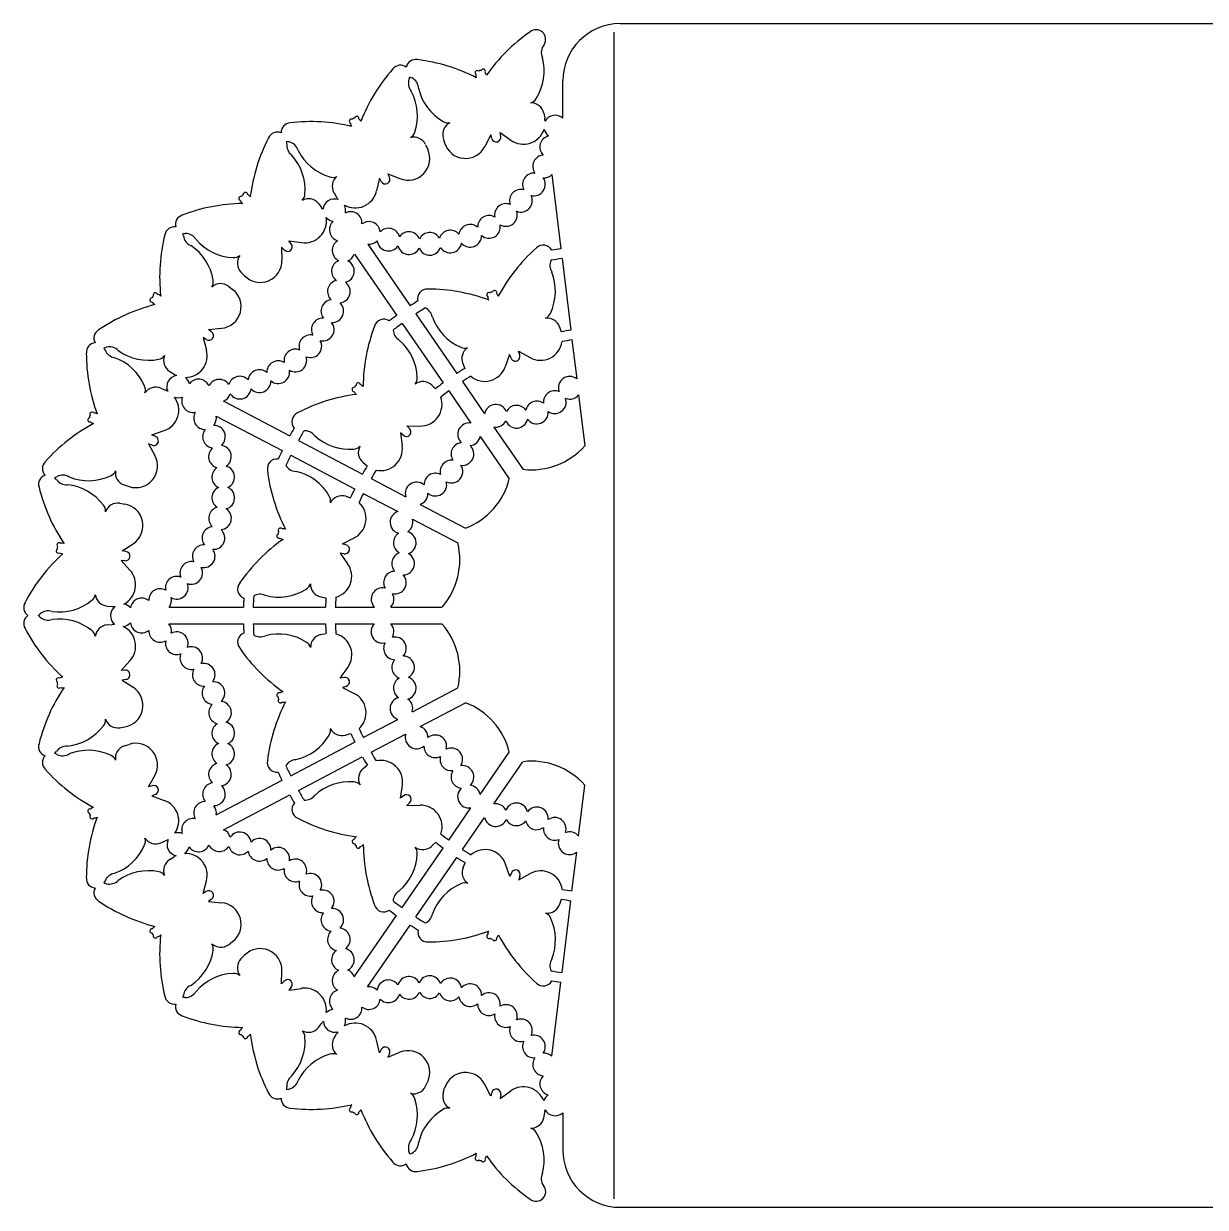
# Model space of a CAD drawing. Extents: x 41 to 330, y 208 to 353.
# Drawn here: x 40.8 to 185.6, y 208.1 to 353.1 of the extents above; entities that cross this region are included whole.
import ezdxf

# ---------------------------------------------------------------- set-up
doc = ezdxf.new("R2010")
doc.units = 0
doc.layers.get('0').update_dxf_attribs({"linetype": 'CONTINUOUS'})

msp = doc.modelspace()

# ---------------------------------------------------------------- linework, layer by layer
for p, q in [((113.86, 353.12), (257.33, 353.12)), ((113.1, 352.08), (113.1, 209.15)), ((106.86, 341.53), (106.86, 346.12)), ((104.51, 342.15), (104.63, 341.54)), ((98.02, 339.51), (97.3, 338.08)), ((98.15, 339.07), (98.02, 339.51)), ((99.16, 339.79), (100.46, 338.86)), ((99.25, 339.34), (99.16, 339.79)), ((90.03, 338.29), (90.3, 337.73)), ((92.2, 339.11), (92.37, 338.52)), ((84.37, 334.18), (84.01, 332.62)), ((84.6, 333.78), (84.37, 334.18)), ((85.41, 334.73), (86.89, 334.13)), ((85.6, 334.31), (85.41, 334.73)), ((105.52, 334.62), (106.62, 325.54)), ((78.81, 332.4), (79.12, 331.86)), ((76.9, 331.08), (77.29, 330.6)), ((73.26, 326.52), (74.85, 326.29)), ((73.55, 326.16), (73.26, 326.52)), ((72.38, 325.74), (72.42, 324.14)), ((72.71, 325.41), (72.38, 325.74)), ((81.31, 324.9), (86.49, 317.38)), ((82.94, 326.1), (88.15, 318.55)), ((106.77, 324.34), (107.83, 315.57)), ((67.41, 322.68), (67.84, 322.23)), ((65.88, 320.95), (66.37, 320.57)), ((88.84, 317.56), (93.87, 310.27)), ((87.17, 316.39), (92.19, 309.12)), ((62.77, 314.67), (63.18, 313.12)), ((63.16, 314.43), (62.77, 314.67)), ((63.44, 315.64), (65.03, 315.8)), ((63.8, 315.36), (63.44, 315.64)), ((106.46, 315.96), (106.65, 315.37)), ((107.97, 314.37), (108.55, 309.62)), ((100.33, 312.57), (99.79, 311.06)), ((100.52, 312.15), (100.33, 312.57)), ((101.43, 312.99), (102.83, 312.21)), ((101.57, 312.55), (101.43, 312.99)), ((58.67, 310.51), (59.2, 310.18)), ((94.6, 311.48), (94.85, 310.89)), ((94.55, 309.28), (97.27, 305.34)), ((57.6, 308.46), (58.17, 308.22)), ((90.79, 308.82), (91.24, 308.39)), ((92.87, 308.13), (95.59, 304.19)), ((108.79, 307.63), (109.54, 301.4)), ((65.29, 306.86), (73.38, 302.61)), ((64.37, 305.05), (72.45, 300.81)), ((56.5, 302.73), (58.01, 303.27)), ((87.72, 303.86), (89.33, 303.82)), ((88.05, 303.53), (87.72, 303.86)), ((98.41, 303.7), (101.98, 298.52)), ((56.08, 301.63), (56.86, 300.22)), ((56.52, 301.49), (56.08, 301.63)), ((56.92, 302.54), (56.5, 302.73)), ((74.45, 302.05), (82.29, 297.94)), ((86.94, 302.98), (87.17, 301.39)), ((87.3, 302.69), (86.94, 302.98)), ((96.73, 302.54), (100.29, 297.37)), ((73.51, 300.25), (81.34, 296.14)), ((82.37, 299.35), (82.87, 298.94)), ((83.35, 297.38), (87.6, 295.15)), ((53.1, 296.61), (53.69, 296.41)), ((52.55, 294.36), (53.16, 294.26)), ((80.24, 295.23), (80.83, 295.05)), ((82.4, 295.58), (86.64, 293.35)), ((89.37, 294.23), (94.93, 291.31)), ((88.41, 292.42), (93.98, 289.5)), ((79.83, 289.4), (81.27, 290.12)), ((52.85, 288.53), (54.19, 289.41)), ((80.27, 289.27), (79.83, 289.4)), ((52.71, 287.36), (53.8, 286.18)), ((53.17, 287.33), (52.71, 287.36)), ((53.31, 288.45), (52.85, 288.53)), ((79.55, 288.26), (80.48, 286.96)), ((80, 288.17), (79.55, 288.26)), ((77.19, 282.92), (77.82, 282.8)), ((51.02, 281.77), (51.64, 281.73)), ((58.59, 281.64), (67.71, 281.64)), ((68.91, 281.64), (77.77, 281.64)), ((78.97, 281.64), (83.76, 281.64)), ((85.76, 281.64), (92.04, 281.64)), ((51.02, 279.46), (51.64, 279.51)), ((58.58, 279.61), (67.72, 279.61)), ((68.92, 279.6), (77.77, 279.6)), ((77.21, 278.29), (77.82, 278.41)), ((78.97, 279.6), (83.75, 279.6)), ((85.76, 279.6), (92.04, 279.6)), ((52.71, 273.87), (53.8, 275.05)), ((79.56, 272.94), (80.5, 274.24)), ((53.17, 273.91), (52.71, 273.87)), ((53.31, 272.78), (52.85, 272.71)), ((52.85, 272.71), (54.19, 271.82)), ((80.01, 273.03), (79.56, 272.94)), ((80.28, 271.93), (79.83, 271.8)), ((79.83, 271.8), (81.27, 271.08)), ((88.41, 268.82), (93.98, 271.74)), ((89.36, 267.01), (94.92, 269.93)), ((52.55, 266.87), (53.16, 266.98)), ((82.4, 265.66), (86.65, 267.89)), ((80.23, 265.97), (80.85, 266.15)), ((83.35, 263.86), (87.59, 266.08)), ((53.1, 264.63), (53.69, 264.82)), ((73.5, 260.99), (81.34, 265.1)), ((74.45, 259.19), (82.28, 263.3)), ((96.72, 258.7), (100.29, 263.88)), ((98.4, 257.54), (101.97, 262.71)), ((56.08, 259.61), (56.86, 261.01)), ((82.4, 261.88), (82.89, 262.27)), ((56.52, 259.75), (56.08, 259.61)), ((64.37, 256.2), (72.44, 260.43)), ((86.97, 258.23), (87.19, 259.82)), ((108.78, 253.6), (109.54, 259.84)), ((56.92, 258.69), (56.5, 258.51)), ((56.5, 258.51), (58.01, 257.97)), ((65.28, 254.38), (73.39, 258.64)), ((87.33, 258.52), (86.97, 258.23)), ((88.07, 257.67), (87.74, 257.35)), ((87.74, 257.35), (89.35, 257.38)), ((92.87, 253.11), (95.59, 257.05)), ((94.54, 251.95), (97.26, 255.89)), ((57.6, 252.77), (58.17, 253.02)), ((90.8, 252.38), (91.26, 252.82)), ((58.67, 250.72), (59.2, 251.05)), ((87.16, 244.83), (92.19, 252.12)), ((88.84, 243.69), (93.86, 250.96)), ((107.97, 246.86), (108.55, 251.62)), ((94.63, 249.76), (94.87, 250.33)), ((100.36, 248.65), (99.82, 250.16)), ((62.77, 246.56), (63.18, 248.11)), ((100.55, 249.08), (100.36, 248.65)), ((101.46, 248.23), (102.87, 249.01)), ((101.6, 248.67), (101.46, 248.23)), ((63.16, 246.81), (62.77, 246.56)), ((63.8, 245.87), (63.44, 245.59)), ((63.44, 245.59), (65.03, 245.43)), ((106.48, 245.25), (106.68, 245.86)), ((106.76, 236.88), (107.82, 245.67)), ((81.3, 236.35), (86.47, 243.85)), ((82.93, 235.14), (88.15, 242.7)), ((65.88, 240.29), (66.37, 240.67)), ((67.41, 238.56), (67.84, 239)), ((72.38, 235.5), (72.42, 237.1)), ((72.71, 235.83), (72.38, 235.5)), ((73.55, 235.08), (73.26, 234.72)), ((73.26, 234.72), (74.85, 234.94)), ((105.51, 226.63), (106.61, 235.69)), ((76.9, 230.15), (77.29, 230.63)), ((78.81, 228.84), (79.12, 229.37)), ((84.37, 227.05), (84.01, 228.62)), ((84.6, 227.45), (84.37, 227.05)), ((85.41, 226.51), (86.89, 227.11)), ((85.6, 226.93), (85.41, 226.51)), ((90.03, 222.94), (90.3, 223.51)), ((92.2, 222.12), (92.37, 222.72)), ((98.02, 221.72), (97.3, 223.16)), ((98.15, 222.17), (98.02, 221.72)), ((99.16, 221.44), (100.46, 222.38)), ((99.25, 221.9), (99.16, 221.44)), ((104.51, 219.09), (104.63, 219.7)), ((106.86, 219.71), (106.86, 215.12)), ((113.86, 208.12), (257.33, 208.12))]:
    msp.add_line(p, q)
for centre, radius, start, end in [((103.58, 351.2), 1.17, 326.4556, 128.8919), ((113.86, 346.12), 7, 90, 180), ((114.99, 334.52), 21.38, 124.6246, 144.9312), ((105.72, 349.59), 1.51, 140.507, 205.1996), ((86.96, 346.86), 1.17, 53.3058, 142.738), ((88.81, 347.56), 1.17, 78.8005, 168.2327), ((86.46, 327.49), 21.38, 62.7612, 83.0677), ((98.26, 347.32), 6.3, 327.5854, 15.0025), ((102.03, 333.4), 21.38, 138.4707, 158.7773), ((86.96, 346.86), 1.17, 333.596, 348.2327), ((88.81, 347.56), 1.17, 233.3058, 247.9424), ((96.38, 347.1), 0.268, 51.8999, 231.8999), ((96.84, 346.74), 0.65, 166.2094, 201.7093), ((96.84, 346.74), 0.65, 90.1019, 117.5904), ((97.09, 347.28), 0.269, 335.6378, 155.6378), ((96.84, 346.74), 0.65, 5.983, 41.1737), ((89.43, 345.81), 1.51, 159.5446, 219.0457), ((87.66, 345.14), 1.51, 2.4927, 61.9939), ((95.32, 346.59), 6.3, 192.6898, 240.1069), ((82.73, 341.82), 6.3, 341.4316, 28.8486), ((102.65, 344.45), 1.06, 284.3791, 331.0709), ((102.95, 341.83), 1.59, 11.318, 91.0432), ((73.5, 339.79), 1.17, 92.6466, 182.3633), ((76.01, 319.74), 21.38, 76.6073, 96.9139), ((80.95, 341.16), 0.268, 65.746, 245.746), ((81.49, 340.92), 0.65, 180.0555, 215.5555), ((81.49, 340.92), 0.65, 103.9481, 131.4365), ((81.6, 341.5), 0.269, 349.4839, 169.4839), ((81.49, 340.92), 0.65, 19.8292, 55.0198), ((93.72, 339.56), 1.59, 116.6491, 196.3743), ((92.76, 342.02), 1.06, 236.6214, 283.3132), ((102.02, 341.01), 2.66, 3.5195, 11.318), ((105.9, 340.51), 1.39, 46.6348, 151.4681), ((71.87, 338.67), 1.17, 67.1519, 156.8686), ((87.68, 340.09), 1.06, 298.2253, 344.9171), ((98.7, 339.2), 0.565, 193.8462, 13.8462), ((102.02, 341.01), 2.66, 234.216, 341.7136), ((105.43, 338.01), 1.39, 103.7781, 225.5726), ((105.9, 340.51), 1.39, 193.765, 235.0463), ((89.77, 329.29), 21.38, 152.6013, 172.9828), ((74.52, 338.24), 1.51, 173.3907, 232.8919), ((71.87, 338.67), 1.17, 347.4422, 2.0789), ((73.5, 339.79), 1.17, 247.1519, 261.7886), ((72.96, 337.17), 1.51, 16.3389, 75.84), ((88.59, 337.62), 1.59, 25.1641, 104.8893), ((94.92, 339.27), 2.66, 196.3743, 333.4764), ((68.97, 332.76), 6.3, 355.2777, 42.6948), ((80.05, 340.41), 6.3, 206.536, 253.953), ((87.89, 336.6), 2.66, 248.0621, 25.1641), ((104.56, 335.63), 1.39, 94.3044, 216.0989), ((78.66, 335.35), 1.06, 250.4676, 297.1594), ((80.18, 333.2), 1.59, 130.4953, 210.2205), ((85.1, 334.05), 0.565, 207.6923, 27.6923), ((103.31, 333.42), 1.39, 84.8308, 206.9062), ((103.31, 333.42), 1.39, 255.638, 36.0989), ((104.56, 335.63), 1.39, 264.8308, 313.6061), ((67.98, 331.59), 0.65, 117.7942, 145.2827), ((67.95, 332.18), 0.269, 3.3301, 183.3301), ((67.98, 331.59), 0.65, 28.5209, 68.866), ((74.19, 332.27), 1.06, 312.0714, 358.7632), ((81.42, 333.2), 2.66, 239.8249, 347.3225), ((101.72, 331.43), 1.39, 75.638, 199.2204), ((101.72, 331.43), 1.39, 247.9522, 26.9062), ((67.87, 309.7), 21.38, 90.7485, 111.0445), ((67.4, 331.7), 0.268, 79.5922, 259.5922), ((67.98, 331.59), 0.65, 193.9017, 233.2324), ((75.67, 330.08), 1.59, 39.0103, 118.7355), ((75.22, 328.93), 2.66, 32.9817, 39.0103), ((78.85, 330.25), 1.39, 70.0704, 174.9036), ((81.42, 333.2), 2.66, 210.2205, 218.0189), ((78.85, 330.25), 1.39, 346.4921, 27.7734), ((99.88, 329.68), 1.39, 67.9522, 190.6138), ((60.54, 328.52), 1.17, 106.7772, 194.7834), ((75.22, 328.93), 2.66, 261.9083, 9.4059), ((78.9, 330.29), 1.39, 221.4573, 262.7386), ((80.85, 328.69), 1.39, 355.9658, 117.7603), ((97.8, 328.22), 1.39, 59.3457, 181.1402), ((99.88, 329.68), 1.39, 239.3457, 19.2204), ((59.24, 327.06), 1.17, 82.1744, 170.1806), ((79.64, 327.86), 1.39, 131.4704, 253.2649), ((83.09, 327.48), 1.39, 5.4395, 127.234), ((85.49, 326.66), 1.39, 14.6323, 136.7077), ((93.06, 326.43), 1.39, 40.3983, 162.1928), ((95.5, 327.13), 1.39, 49.872, 171.6665), ((97.8, 328.22), 1.39, 229.872, 10.6138), ((78.82, 322.06), 21.38, 165.9133, 186.2192), ((59.18, 327.11), 1.17, 1.2883, 15.925), ((60.49, 328.59), 1.17, 260.9981, 275.6347), ((61.85, 327.32), 1.51, 187.2369, 246.738), ((60.59, 325.91), 1.51, 30.185, 89.6862), ((66.7, 330.75), 6.3, 220.3821, 267.7992), ((79.98, 325.34), 1.39, 121.9968, 243.7913), ((83.09, 327.48), 1.39, 264.0975, 316.7077), ((85.49, 326.66), 1.39, 185.4395, 325.9005), ((88, 326.23), 1.39, 22.3181, 145.9005), ((90.54, 326.14), 1.39, 30.9246, 153.5863), ((95.5, 327.13), 1.39, 220.3983, 1.1402), ((57.78, 320.68), 6.3, 9.1239, 56.5409), ((73.13, 325.78), 0.565, 221.5385, 41.5385), ((79.98, 325.34), 1.39, 292.5231, 341.3773), ((88, 326.23), 1.39, 194.6323, 333.5863), ((90.54, 326.14), 1.39, 202.3181, 342.1928), ((93.06, 326.43), 1.39, 210.9246, 351.6665), ((117.78, 309.63), 21.38, 131.5054, 151.8026), ((104.45, 324.82), 1.17, 27.4909, 135.7727), ((113.07, 280.6), 45.4, 98.1677, 99.6097), ((66.56, 325.51), 1.06, 264.3137, 311.0055), ((68.55, 323.78), 1.59, 144.3414, 224.0666), ((69.76, 324.08), 2.66, 224.0666, 1.1687), ((79.9, 322.8), 1.39, 112.5231, 234.5985), ((79.9, 322.8), 1.39, 283.3303, 63.7913), ((106.78, 323.5), 1.51, 155.4673, 212.0457), ((113.07, 280.6), 44.2, 98.202, 99.998), ((99.64, 320.35), 6.3, 334.4316, 21.8486), ((62.96, 321.44), 1.06, 325.9176, 12.6094), ((64.92, 319.68), 1.59, 52.8564, 132.5816), ((64.77, 318.45), 2.66, 275.7544, 52.8564), ((79.41, 320.3), 1.39, 103.3303, 226.9127), ((79.41, 320.3), 1.39, 275.6445, 54.5985), ((90.23, 319.44), 1.17, 85.6813, 194.2572), ((90.3, 299.23), 21.38, 69.6, 89.9486), ((56.51, 319.27), 0.268, 93.4383, 273.4383), ((57.1, 319.3), 0.65, 131.6404, 159.1288), ((56.92, 319.87), 0.269, 17.1763, 197.1763), ((57.1, 319.3), 0.65, 43.0422, 82.7121), ((78.6, 317.9), 1.39, 95.6445, 218.3062), ((113.07, 280.6), 45.4, 121.8834, 123.2908), ((97.8, 319.91), 0.268, 58.746, 238.746), ((98.3, 319.6), 0.65, 173.0555, 211.6794), ((98.3, 319.6), 0.65, 96.9481, 124.4365), ((98.48, 320.17), 0.269, 342.4839, 162.4839), ((98.3, 319.6), 0.65, 10.9034, 48.0198), ((62.03, 297.95), 21.38, 103.9749, 124.3565), ((57.1, 319.3), 0.65, 207.7478, 248.9052), ((78.6, 317.9), 1.39, 267.038, 46.9127), ((113.07, 280.6), 44.2, 121.4621, 123.2548), ((89.37, 316.92), 1.51, 9.3389, 65.3371), ((104.34, 318.03), 1.06, 291.2253, 337.9171), ((77.43, 315.64), 1.39, 87.038, 208.8325), ((77.43, 315.64), 1.39, 257.5643, 38.3062), ((84.9, 315.74), 1.17, 55.1832, 163.465), ((113.08, 280.59), 45.4, 125.86, 127.302), ((113.08, 280.59), 44.2, 125.8943, 127.6903), ((96.81, 319.28), 6.3, 199.536, 246.953), ((104.95, 315.46), 1.59, 18.1641, 97.8893), ((50.55, 314.59), 1.17, 120.0892, 209.8059), ((63.48, 314.9), 0.565, 235.3846, 55.3846), ((75.91, 313.6), 1.39, 77.5643, 199.3588), ((103.76, 308.48), 21.38, 159.1977, 179.4949), ((87.57, 315.65), 1.51, 183.1596, 239.738), ((113.1, 280.62), 35.34, 98.5682, 100.5067), ((49.63, 312.84), 1.17, 94.5945, 184.3112), ((50.54, 314.59), 1.17, 274.8442, 289.4809), ((49.62, 312.84), 1.17, 15.1345, 29.7712), ((51.28, 312.02), 1.51, 44.0312, 103.5323), ((74.07, 311.85), 1.39, 68.0906, 189.8851), ((75.91, 313.6), 1.39, 248.0906, 28.8325), ((82.72, 309.55), 6.3, 2.1239, 49.5409), ((94.81, 314.43), 1.06, 243.4676, 290.1594), ((96.06, 312.1), 1.59, 123.4953, 203.2205), ((104.12, 314.54), 2.66, 241.0621, 351.9734), ((113.1, 280.62), 34.14, 98.6267, 100.6984), ((69.83, 312.76), 21.38, 180.0439, 200.3546), ((52.16, 313.69), 1.51, 201.0831, 260.5842), ((49.8, 306.26), 6.3, 22.97, 70.3871), ((56.05, 318.18), 6.3, 234.2283, 281.6453), ((57.17, 313.06), 1.06, 278.1599, 324.8517), ((59.52, 311.86), 1.59, 158.1876, 237.9128), ((60.61, 312.44), 2.66, 269.7246, 15.0148), ((71.97, 310.42), 1.39, 58.6169, 181.2786), ((74.07, 311.85), 1.39, 238.6169, 19.3588), ((101.04, 312.35), 0.565, 200.6923, 20.6923), ((69.68, 309.32), 1.39, 50.0104, 173.5928), ((71.97, 310.42), 1.39, 230.0104, 9.8851), ((113.1, 280.62), 35.34, 121.0792, 122.96), ((97.29, 311.96), 2.66, 229.9021, 340.3225), ((59.71, 308.63), 1.39, 97.7627, 202.5959), ((60.61, 312.44), 2.66, 237.9128, 245.7112), ((59.74, 308.68), 1.39, 13.7413, 51.6465), ((62.21, 308.18), 1.39, 23.6581, 143.3159), ((64.75, 308.15), 1.39, 33.1318, 154.9263), ((67.26, 308.53), 1.39, 42.3246, 164.4), ((69.68, 309.32), 1.39, 222.3246, 1.2786), ((81.77, 308.85), 0.269, 10.1763, 190.1763), ((81.88, 308.26), 0.65, 38.5957, 75.7121), ((87.96, 309.68), 1.06, 318.9176, 5.6094), ((89.69, 307.68), 1.59, 45.8564, 125.5816), ((113.1, 280.62), 35.34, 126.2605, 128.199), ((113.1, 280.62), 34.14, 120.8773, 122.9018), ((107.71, 308.51), 1.39, 52.7533, 199.4369), ((54.65, 308.25), 1.06, 339.7637, 26.4555), ((56.97, 307), 1.59, 66.7026, 146.4278), ((57.12, 305.77), 2.66, 60.674, 66.7026), ((64.75, 308.15), 1.39, 292.6662, 344.4), ((67.26, 308.53), 1.39, 213.1318, 353.5928), ((84.26, 286.5), 21.38, 97.2924, 117.6409), ((81.29, 308.3), 0.268, 86.4383, 266.4383), ((81.88, 308.26), 0.65, 200.7478, 239.3717), ((81.88, 308.26), 0.65, 124.6404, 152.1288), ((113.1, 280.62), 34.14, 126.319, 128.3907), ((105.87, 306.75), 1.39, 68.1687, 185.6865), ((107.71, 308.51), 1.39, 248.1687, 321.053), ((57.12, 305.77), 2.66, 289.6006, 37.0982), ((59.74, 308.68), 1.39, 249.1496, 290.4309), ((61.53, 306.88), 1.39, 159.1627, 280.9572), ((89.39, 306.48), 2.66, 268.7544, 19.6658), ((98.64, 305.08), 1.39, 22.08, 169.1521), ((101.18, 304.97), 1.39, 35.8305, 153.3482), ((103.67, 305.48), 1.39, 54.4183, 167.0986), ((105.87, 306.75), 1.39, 234.4183, 19.4369), ((48.9, 304.59), 0.268, 107.2845, 287.2845), ((49.47, 304.77), 0.65, 145.4865, 172.975), ((49.16, 305.27), 0.269, 31.0224, 211.0224), ((49.47, 304.77), 0.65, 59.9601, 96.5583), ((63, 304.8), 1.39, 149.6891, 271.4836), ((63, 304.8), 1.39, 320.2154, 10.2109), ((74.81, 304.36), 1.17, 113.3736, 221.9495), ((101.18, 304.97), 1.39, 202.08, 347.0986), ((103.67, 305.48), 1.39, 215.8305, 5.6865), ((59.43, 285.28), 21.38, 118.1657, 138.487), ((49.47, 304.77), 0.65, 221.594, 258.8027), ((64.1, 302.52), 1.39, 140.2154, 262.2908), ((64.1, 302.52), 1.39, 311.0226, 91.4836), ((113.08, 280.59), 45.4, 149.5757, 150.9831), ((113.08, 280.59), 44.2, 149.1544, 150.9471), ((75.22, 301.74), 1.51, 37.0312, 93.0294), ((87.68, 303.11), 0.565, 228.3846, 48.3846), ((95.36, 302.81), 1.39, 80.4456, 227.1292), ((98.64, 305.08), 1.39, 260.464, 333.3482), ((56.72, 302.01), 0.565, 249.2308, 69.2308), ((80.71, 307.28), 6.3, 227.2283, 274.6453), ((94.55, 300.4), 1.39, 95.861, 213.3788), ((95.36, 302.81), 1.39, 275.861, 348.7453), ((54.53, 298.94), 2.66, 251.7589, 28.861), ((64.83, 300.08), 1.39, 131.0226, 254.605), ((64.83, 300.08), 1.39, 303.3368, 82.2908), ((113.1, 280.59), 45.4, 153.5523, 154.9943), ((113.1, 280.59), 44.2, 153.5867, 155.3826), ((81.19, 302.06), 1.06, 271.1599, 317.8517), ((83.38, 300.58), 1.59, 151.1876, 230.9128), ((84.53, 301.02), 2.66, 257.5944, 8.0148), ((94.55, 300.4), 1.39, 262.1106, 47.1292), ((103.02, 307.18), 8.72, 263.0997, 318.4349), ((44.24, 298.61), 1.17, 134.2198, 223.652), ((65.23, 297.57), 1.39, 123.3368, 245.9985), ((65.23, 297.57), 1.39, 294.7303, 74.605), ((71.81, 298.61), 1.17, 82.8755, 191.1573), ((74.22, 299.77), 1.51, 210.852, 267.4303), ((113.1, 280.62), 35.34, 148.7715, 150.6523), ((93.2, 298.25), 1.39, 82.1106, 194.7909), ((93.2, 298.25), 1.39, 243.5228, 33.3788), ((43.77, 296.69), 1.17, 108.7251, 198.1573), ((44.22, 298.62), 1.17, 288.6904, 303.327), ((43.75, 296.7), 1.17, 28.9806, 43.6173), ((46.02, 298.14), 1.51, 214.9292, 274.4303), ((45.56, 296.3), 1.51, 57.8774, 117.3785), ((48.72, 303.43), 6.3, 248.0744, 295.4915), ((51.04, 298.72), 1.06, 292.006, 338.6978), ((53.6, 298.12), 1.59, 172.0338, 251.7589), ((91.88, 300.95), 21.38, 186.8901, 207.1872), ((72.76, 292.12), 6.3, 29.8162, 77.2333), ((113.1, 280.62), 34.14, 148.5696, 150.5941), ((91.23, 296.65), 1.39, 63.5228, 181.0405), ((91.83, 299.46), 8.72, 290.7921, 346.1272), ((63.41, 301.46), 21.38, 193.8901, 214.1872), ((45.5, 290.36), 6.3, 36.8162, 84.2333), ((65.24, 295.03), 1.39, 114.7303, 236.5248), ((65.24, 295.03), 1.39, 285.2566, 65.9985), ((113.1, 280.62), 35.34, 153.9528, 155.8913), ((88.93, 295.56), 1.39, 49.7723, 196.8444), ((91.23, 296.65), 1.39, 229.7723, 14.7909), ((52.29, 292.79), 1.59, 80.5488, 160.2739), ((77.33, 294.67), 1.06, 346.6099, 33.3017), ((79.79, 293.7), 1.59, 73.5488, 153.2739), ((80.08, 292.5), 2.66, 296.4467, 47.3581), ((113.1, 280.62), 34.14, 154.0113, 156.083), ((88.93, 295.56), 1.39, 288.1563, 1.0405), ((49.74, 293.45), 1.06, 353.6099, 40.3017), ((52.73, 291.63), 2.66, 303.4467, 80.5488), ((64.84, 292.52), 1.39, 105.2566, 227.0511), ((64.84, 292.52), 1.39, 275.7829, 56.5248), ((87.08, 292.03), 1.39, 108.1379, 254.8215), ((64.03, 290.11), 1.39, 95.7829, 217.5774), ((87.08, 292.03), 1.39, 303.5533, 16.4376), ((64.03, 290.11), 1.39, 266.3092, 47.0511), ((72.06, 290.35), 0.268, 114.1306, 294.1306), ((72.61, 290.59), 0.65, 152.3327, 179.8211), ((72.24, 291.06), 0.269, 37.8686, 217.8686), ((72.61, 290.59), 0.65, 228.4401, 267.064), ((72.61, 290.59), 0.65, 66.2881, 103.4044), ((87.48, 289.52), 1.39, 123.5533, 241.0711), ((87.48, 289.52), 1.39, 289.8029, 74.8215), ((45.03, 288.52), 0.268, 121.1306, 301.1306), ((45.12, 289.25), 0.269, 44.8686, 224.8686), ((45.54, 288.83), 0.65, 159.3327, 186.8211), ((45.54, 288.83), 0.65, 73.2881, 110.4044), ((62.84, 287.87), 1.39, 86.3092, 208.9709), ((62.84, 287.87), 1.39, 257.7027, 37.5774), ((84.83, 272.43), 21.38, 124.9847, 145.3332), ((80.14, 288.72), 0.565, 256.0769, 76.0769), ((85.51, 287.42), 8.72, 318.5417, 13.8196), ((59.88, 272.29), 21.38, 131.9847, 152.3332), ((45.54, 288.83), 0.65, 235.4401, 274.064), ((53.24, 287.89), 0.565, 263.0769, 83.0769), ((61.32, 285.83), 1.39, 77.7027, 201.2851), ((87.28, 286.98), 1.39, 109.8029, 222.4833), ((87.28, 286.98), 1.39, 271.2151, 61.0711), ((51.84, 284.38), 2.66, 297.4169, 42.7071), ((61.32, 285.83), 1.39, 250.0169, 28.9709), ((78.32, 285.41), 2.66, 285.2867, 35.7071), ((86.28, 284.65), 1.39, 91.2151, 208.7328), ((59.54, 284.02), 1.39, 70.0169, 192.0923), ((59.54, 284.02), 1.39, 240.8241, 21.2851), ((68.16, 283.85), 1.17, 141.0659, 249.6419), ((74.88, 284.78), 1.06, 298.8522, 345.544), ((77.5, 284.48), 1.59, 178.8799, 258.6051), ((86.28, 284.65), 1.39, 257.4646, 42.4833), ((48.51, 283.33), 1.06, 305.8522, 352.544), ((51.14, 283.36), 1.59, 185.8799, 265.6051), ((57.5, 282.51), 1.39, 60.8241, 182.6186), ((57.5, 282.51), 1.39, 321.5013, 12.0923), ((113.1, 280.59), 45.4, 177.268, 178.6754), ((113.1, 280.59), 44.2, 176.8467, 178.6394), ((69.74, 281.72), 1.51, 64.7235, 120.7217), ((72.03, 289.17), 6.3, 254.9206, 302.3377), ((113.1, 280.62), 35.34, 176.4638, 178.3446), ((113.1, 280.62), 34.14, 176.2619, 178.2864), ((84.76, 282.62), 1.39, 77.4646, 224.5367), ((84.76, 282.62), 1.39, 315.8486, 28.7328), ((41.95, 281.59), 1.17, 148.0659, 236.4655), ((45.14, 287.35), 6.3, 261.9206, 309.3377), ((52.81, 280.59), 1.39, 125.455, 230.2882), ((51.84, 284.38), 2.66, 265.6051, 273.4035), ((52.81, 280.65), 1.39, 41.4336, 79.3388), ((55.24, 281.35), 1.39, 51.3504, 171.0082), ((41.95, 279.64), 1.17, 123.5345, 211.9341), ((41.92, 281.61), 1.17, 302.5365, 317.1732), ((41.92, 279.63), 1.17, 42.8268, 57.4635), ((43.78, 279.67), 1.51, 71.7235, 131.2246), ((43.78, 281.56), 1.51, 228.7754, 288.2765), ((45.14, 273.89), 6.3, 50.6623, 98.0794), ((59.88, 288.95), 21.38, 207.6668, 228.0153), ((48.51, 277.9), 1.06, 7.456, 54.1478), ((51.14, 277.88), 1.59, 94.3949, 174.1201), ((51.84, 276.86), 2.66, 88.3664, 94.3949), ((52.81, 280.65), 1.39, 276.842, 318.1232), ((51.84, 276.86), 2.66, 317.2929, 64.7905), ((55.24, 279.88), 1.39, 186.8551, 308.6496), ((57.5, 278.73), 1.39, 177.3814, 299.1759), ((57.5, 278.73), 1.39, 347.9077, 39.0366), ((59.54, 277.22), 1.39, 338.7149, 119.1759), ((68.17, 277.37), 1.17, 110.5678, 218.8496), ((113.11, 280.59), 45.4, 181.2446, 182.6866), ((113.11, 280.59), 44.2, 181.279, 183.0749), ((113.1, 280.62), 35.34, 181.6451, 183.5836), ((113.1, 280.62), 34.14, 181.7036, 183.7753), ((84.75, 278.63), 1.39, 135.8302, 282.5138), ((84.75, 278.63), 1.39, 331.2456, 44.1299), ((85.51, 273.82), 8.72, 346.1767, 41.5119), ((59.54, 277.22), 1.39, 167.9077, 289.9831), ((69.77, 279.51), 1.51, 238.5443, 295.1226), ((72.03, 272.05), 6.3, 57.5085, 104.9256), ((74.9, 276.44), 1.06, 14.3022, 60.994), ((77.52, 276.73), 1.59, 101.2411, 180.9662), ((78.34, 275.8), 2.66, 324.139, 75.0504), ((86.28, 276.59), 1.39, 151.2456, 268.7634), ((86.28, 276.59), 1.39, 317.4952, 102.5138), ((61.32, 275.4), 1.39, 158.7149, 282.2973), ((61.32, 275.4), 1.39, 331.0291, 109.9831), ((84.86, 288.76), 21.38, 214.5824, 234.8795), ((87.28, 274.26), 1.39, 298.9074, 88.7634), ((62.84, 273.36), 1.39, 322.4226, 102.2973), ((87.28, 274.26), 1.39, 137.4952, 250.1756), ((45.03, 272.72), 0.268, 58.8694, 238.8694), ((45.54, 272.41), 0.65, 85.936, 124.5599), ((53.24, 273.34), 0.565, 276.9231, 96.9231), ((62.84, 273.36), 1.39, 151.0291, 273.6908), ((80.14, 272.48), 0.565, 283.7692, 103.7692), ((87.48, 271.72), 1.39, 118.9074, 236.4251), ((87.48, 271.72), 1.39, 285.1569, 70.1756), ((63.41, 259.78), 21.38, 145.8128, 166.1099), ((45.12, 271.99), 0.269, 135.1314, 315.1314), ((45.54, 272.41), 0.65, 173.1789, 200.6673), ((45.54, 272.41), 0.65, 249.5956, 286.7119), ((52.73, 269.6), 2.66, 279.4512, 56.5533), ((64.03, 271.12), 1.39, 142.4226, 264.2171), ((64.03, 271.12), 1.39, 312.9489, 93.6908), ((72.61, 270.63), 0.65, 93.9804, 131.0967), ((64.84, 268.71), 1.39, 132.9489, 254.7434), ((64.84, 268.71), 1.39, 303.4752, 84.2171), ((91.87, 260.23), 21.38, 152.677, 173.0255), ((72.07, 270.88), 0.269, 65.5609, 245.5609), ((72.61, 270.63), 0.65, 180.025, 207.5135), ((72.24, 270.17), 0.268, 141.823, 321.823), ((72.61, 270.63), 0.65, 256.1324, 294.7563), ((80.08, 268.7), 2.66, 312.979, 63.3994), ((87.07, 269.22), 1.39, 105.1569, 252.229), ((87.07, 269.22), 1.39, 343.5409, 56.4251), ((91.83, 261.78), 8.72, 13.869, 69.2042), ((45.5, 270.88), 6.3, 275.7667, 323.1838), ((49.74, 267.79), 1.06, 319.6983, 6.3901), ((52.29, 268.44), 1.59, 199.7261, 279.4512), ((65.24, 266.2), 1.39, 123.4752, 245.2697), ((65.24, 266.2), 1.39, 294.0015, 74.7434), ((88.93, 265.68), 1.39, 358.9379, 71.8222), ((72.75, 269.11), 6.3, 282.6129, 330.03), ((77.33, 266.54), 1.06, 326.5445, 13.2363), ((79.78, 267.5), 1.59, 206.5722, 286.2974), ((113.1, 280.62), 35.34, 204.1561, 206.0369), ((113.1, 280.62), 34.14, 203.9542, 205.9787), ((88.93, 265.68), 1.39, 163.5225, 310.2061), ((91.22, 264.59), 1.39, 345.1875, 130.2061), ((43.77, 264.54), 1.17, 161.8427, 251.2749), ((43.75, 264.53), 1.17, 316.3827, 331.0194), ((46.02, 263.1), 1.51, 85.5697, 145.0708), ((48.72, 257.81), 6.3, 64.5085, 111.9256), ((53.6, 263.12), 1.59, 108.2411, 187.9662), ((54.53, 262.3), 2.66, 331.139, 108.2411), ((65.23, 263.66), 1.39, 114.0015, 236.6632), ((65.23, 263.66), 1.39, 285.395, 65.2697), ((91.22, 264.59), 1.39, 178.9379, 296.4557), ((93.19, 262.99), 1.39, 326.5997, 116.4557), ((44.24, 262.62), 1.17, 136.348, 225.7802), ((44.22, 262.61), 1.17, 56.673, 71.3096), ((45.56, 264.94), 1.51, 242.6215, 302.1226), ((51.04, 262.51), 1.06, 21.3022, 67.994), ((64.83, 261.15), 1.39, 105.395, 228.9774), ((71.8, 262.6), 1.17, 168.7582, 277.3342), ((74.19, 261.44), 1.51, 92.4158, 148.4141), ((113.1, 280.62), 35.34, 209.3374, 211.2759), ((113.1, 280.62), 34.14, 209.3959, 211.4676), ((84.56, 260.2), 2.66, 351.8313, 102.7427), ((93.19, 262.99), 1.39, 165.1875, 277.8679), ((103.02, 254.05), 8.72, 41.5613, 96.8965), ((59.43, 275.95), 21.38, 221.513, 241.8343), ((64.83, 261.15), 1.39, 277.7092, 56.6632), ((113.11, 280.59), 45.4, 204.9603, 206.3677), ((113.11, 280.59), 44.2, 204.539, 206.3317), ((83.4, 260.64), 1.59, 128.9334, 208.6586), ((94.55, 260.84), 1.39, 146.5997, 264.1174), ((94.55, 260.84), 1.39, 312.8492, 97.8679), ((56.72, 259.22), 0.565, 290.7692, 110.7692), ((64.1, 258.72), 1.39, 97.7092, 219.7846), ((64.1, 258.72), 1.39, 268.5164, 48.9774), ((80.72, 253.95), 6.3, 85.2008, 132.6179), ((81.22, 259.17), 1.06, 41.9945, 88.6863), ((95.35, 258.43), 1.39, 11.2332, 84.1174), ((113.12, 280.6), 45.4, 208.9369, 210.3789), ((113.12, 280.6), 44.2, 208.9713, 210.7672), ((75.24, 259.5), 1.51, 266.2366, 322.815), ((87.7, 258.1), 0.565, 311.4615, 131.4615), ((95.35, 258.43), 1.39, 132.8492, 279.9213), ((48.9, 256.65), 0.268, 72.7155, 252.7155), ((49.47, 256.47), 0.65, 101.1973, 138.406), ((57.12, 255.46), 2.66, 325.1092, 70.3994), ((63, 256.43), 1.39, 88.5164, 210.3109), ((63, 256.43), 1.39, 350.3353, 39.7846), ((74.83, 256.86), 1.17, 138.2602, 246.5419), ((89.4, 254.72), 2.66, 340.6713, 91.0917), ((98.63, 256.16), 1.39, 26.6302, 99.5145), ((101.17, 256.26), 1.39, 12.8798, 157.8984), ((103.66, 255.76), 1.39, 354.292, 144.148), ((69.83, 248.47), 21.38, 159.6454, 179.9561), ((49.47, 256.47), 0.65, 187.025, 214.5135), ((49.16, 255.96), 0.269, 148.9776, 328.9776), ((49.47, 256.47), 0.65, 263.4417, 300.0399), ((61.53, 254.36), 1.39, 79.0428, 198.7005), ((84.31, 274.71), 21.38, 242.2747, 262.5718), ((98.63, 256.16), 1.39, 191.2148, 337.8984), ((101.17, 256.26), 1.39, 206.6302, 324.148), ((103.66, 255.76), 1.39, 192.8798, 305.5602), ((105.86, 254.48), 1.39, 340.5416, 125.5602), ((59.71, 252.61), 1.39, 69.1259, 107.0311), ((64.75, 253.09), 1.39, 15.6, 67.8985), ((67.26, 252.7), 1.39, 6.4072, 146.8682), ((113.1, 280.62), 34.14, 231.6465, 233.671), ((105.86, 254.48), 1.39, 174.292, 291.8097), ((107.69, 252.72), 1.39, 38.9255, 111.8097), ((49.8, 254.97), 6.3, 289.6129, 337.03), ((54.65, 252.99), 1.06, 333.5445, 20.2363), ((56.97, 254.23), 1.59, 213.5722, 293.2974), ((57.12, 255.46), 2.66, 293.2974, 301.0958), ((59.74, 252.55), 1.39, 153.1473, 257.9805), ((62.21, 253.06), 1.39, 214.5474, 336.3419), ((64.75, 253.09), 1.39, 205.0737, 326.8682), ((67.26, 252.7), 1.39, 195.6, 317.6754), ((69.68, 251.92), 1.39, 358.7214, 137.6754), ((81.3, 252.93), 0.269, 93.2532, 273.2532), ((81.89, 252.96), 0.65, 121.6727, 158.789), ((81.89, 252.96), 0.65, 207.7173, 235.2058), ((81.78, 252.38), 0.268, 169.5153, 349.5153), ((81.89, 252.96), 0.65, 283.8248, 322.4486), ((103.78, 252.7), 21.38, 180.3693, 200.7178), ((89.69, 253.52), 1.59, 234.2645, 313.9897), ((113.1, 280.62), 35.34, 231.8484, 233.7292), ((107.69, 252.72), 1.39, 160.5416, 307.6136), ((60.61, 248.8), 2.66, 116.0587, 122.0872), ((59.71, 252.61), 1.39, 304.5343, 345.8155), ((60.61, 248.8), 2.66, 344.9852, 92.4828), ((69.68, 251.92), 1.39, 186.4072, 309.9896), ((71.97, 250.82), 1.39, 350.1149, 129.9896), ((82.72, 251.68), 6.3, 310.3052, 357.7223), ((87.96, 251.53), 1.06, 354.2368, 40.9286), ((113.1, 280.62), 35.34, 237.0297, 238.9682), ((113.1, 280.62), 34.14, 237.0882, 239.1599), ((97.32, 249.28), 2.66, 19.5236, 130.435), ((59.52, 249.38), 1.59, 122.0872, 201.8124), ((71.97, 250.82), 1.39, 178.7214, 301.3831), ((74.07, 249.39), 1.39, 170.1149, 291.9094), ((74.07, 249.39), 1.39, 340.6412, 121.3831), ((96.09, 249.13), 1.59, 156.6257, 236.3509), ((101.07, 248.88), 0.565, 339.1538, 159.1538), ((49.63, 248.4), 1.17, 175.6888, 265.4055), ((49.62, 248.39), 1.17, 330.2288, 344.8655), ((52.16, 247.54), 1.51, 99.4158, 158.9169), ((51.28, 249.22), 1.51, 256.4677, 315.9688), ((56.05, 243.05), 6.3, 78.3547, 125.7717), ((57.17, 248.17), 1.06, 35.1483, 81.8401), ((75.91, 247.63), 1.39, 160.6412, 282.4357), ((75.91, 247.63), 1.39, 331.1675, 111.9094), ((104.15, 246.67), 2.66, 8.3636, 118.784), ((50.55, 246.65), 1.17, 150.1941, 239.9108), ((50.54, 246.64), 1.17, 70.5191, 85.1558), ((63.48, 246.34), 0.565, 304.6154, 124.6154), ((77.43, 245.6), 1.39, 321.6938, 102.4357), ((87.56, 245.56), 1.51, 120.1081, 176.1064), ((96.82, 241.96), 6.3, 112.8931, 160.3102), ((94.84, 246.81), 1.06, 69.6868, 116.3786), ((113.1, 280.62), 34.14, 259.3388, 261.3633), ((62.03, 263.28), 21.38, 235.6435, 256.0251), ((64.77, 242.79), 2.66, 307.1436, 84.2456), ((77.43, 245.6), 1.39, 151.1675, 272.962), ((84.91, 245.47), 1.17, 196.4505, 305.0265), ((113.12, 280.6), 44.2, 232.2313, 234.024), ((104.97, 245.75), 1.59, 261.9568, 341.682), ((113.1, 280.62), 35.34, 259.5407, 261.4215), ((78.6, 243.34), 1.39, 141.6938, 264.3555), ((78.6, 243.34), 1.39, 313.0873, 92.962), ((113.12, 280.6), 45.4, 232.6526, 234.06), ((113.12, 280.61), 44.2, 236.6636, 238.4595), ((89.39, 244.33), 1.51, 293.9289, 350.5073), ((104.36, 243.18), 1.06, 21.9291, 68.6209), ((56.51, 241.97), 0.268, 86.5617, 266.5617), ((57.1, 241.93), 0.65, 111.0948, 152.2522), ((79.41, 240.93), 1.39, 305.4015, 84.3555), ((113.12, 280.61), 45.4, 236.6292, 238.0712), ((99.65, 240.88), 6.3, 337.9975, 25.4146), ((57.1, 241.93), 0.65, 200.8712, 228.3596), ((56.92, 241.37), 0.269, 162.8237, 342.8237), ((57.1, 241.93), 0.65, 277.2879, 316.9578), ((78.82, 239.17), 21.38, 173.7808, 194.0867), ((79.41, 240.93), 1.39, 133.0873, 256.6697), ((90.25, 241.8), 1.17, 165.9525, 274.2342), ((90.35, 262.01), 21.38, 269.967, 290.2641), ((97.81, 241.32), 0.269, 120.9455, 300.9455), ((98.31, 241.62), 0.65, 149.365, 186.4813), ((98.31, 241.62), 0.65, 235.4096, 262.8981), ((98.49, 241.06), 0.268, 197.2076, 17.2076), ((98.31, 241.62), 0.65, 311.5171, 350.1409), ((117.82, 251.57), 21.38, 208.0616, 228.4101), ((57.78, 240.56), 6.3, 303.4591, 350.8761), ((64.92, 241.56), 1.59, 227.4184, 307.1436), ((62.96, 239.79), 1.06, 347.3906, 34.0824), ((69.76, 237.15), 2.66, 358.8313, 135.9334), ((79.9, 238.44), 1.39, 125.4015, 247.4769), ((79.9, 238.44), 1.39, 296.2087, 76.6697), ((68.55, 237.45), 1.59, 135.9334, 215.6586), ((106.78, 237.71), 1.51, 147.8004, 203.7987), ((66.7, 230.48), 6.3, 92.2008, 139.6179), ((66.56, 235.72), 1.06, 48.9945, 95.6863), ((79.98, 235.9), 1.39, 116.2087, 238.0032), ((79.98, 235.9), 1.39, 18.9126, 67.4769), ((88, 235.01), 1.39, 26.4137, 165.3677), ((90.54, 235.1), 1.39, 17.8072, 157.6819), ((113.12, 280.61), 44.2, 259.9237, 261.7164), ((61.85, 233.91), 1.51, 113.262, 172.7631), ((73.13, 235.45), 0.565, 318.4615, 138.4615), ((75.22, 232.31), 2.66, 352.8015, 98.0917), ((83.09, 233.75), 1.39, 43.2923, 96.5243), ((85.49, 234.58), 1.39, 34.0995, 174.5605), ((93.06, 234.81), 1.39, 8.3335, 149.0754), ((95.5, 234.11), 1.39, 358.8598, 139.6017), ((104.47, 236.4), 1.17, 224.1428, 332.7188), ((113.12, 280.61), 45.4, 260.3449, 261.7523), ((59.24, 234.17), 1.17, 189.8194, 277.8256), ((59.18, 234.13), 1.17, 344.075, 358.7117), ((60.49, 232.65), 1.17, 84.3653, 99.0019), ((60.59, 235.33), 1.51, 270.3138, 329.815), ((79.64, 233.38), 1.39, 106.7351, 226.3928), ((83.09, 233.75), 1.39, 232.766, 354.5605), ((85.49, 234.58), 1.39, 223.2923, 345.3677), ((88, 235.01), 1.39, 214.0995, 337.6819), ((90.54, 235.1), 1.39, 206.4137, 329.0754), ((93.06, 234.81), 1.39, 197.8072, 319.6017), ((95.5, 234.11), 1.39, 188.3335, 310.128), ((97.8, 233.01), 1.39, 349.3862, 130.128), ((60.54, 232.71), 1.17, 165.2166, 253.2228), ((78.85, 230.98), 1.39, 96.8182, 134.7234), ((80.85, 232.54), 1.39, 242.2397, 4.0342), ((97.8, 233.01), 1.39, 178.8598, 300.6543), ((99.88, 231.55), 1.39, 340.7796, 120.6543), ((67.87, 251.54), 21.38, 248.9555, 269.2515), ((75.22, 232.31), 2.66, 320.9897, 328.7882), ((78.9, 230.95), 1.39, 180.8396, 285.6728), ((78.85, 230.98), 1.39, 332.2266, 13.5079), ((81.42, 228.03), 2.66, 12.6775, 120.1751), ((99.88, 231.55), 1.39, 169.3862, 292.0478), ((101.72, 229.8), 1.39, 333.0938, 112.0478), ((67.4, 229.54), 0.268, 100.4078, 280.4078), ((67.98, 229.64), 0.65, 126.7676, 166.0983), ((67.98, 229.64), 0.65, 214.7173, 242.2058), ((67.98, 229.64), 0.65, 291.134, 331.4791), ((89.77, 231.95), 21.38, 187.0172, 207.3987), ((75.67, 231.15), 1.59, 241.2645, 320.9897), ((74.19, 228.97), 1.06, 1.2368, 47.9286), ((81.42, 228.03), 2.66, 143.751, 149.7795), ((101.72, 229.8), 1.39, 160.7796, 284.362), ((103.31, 227.82), 1.39, 323.9011, 104.362), ((67.95, 229.05), 0.269, 176.6699, 356.6699), ((68.97, 228.47), 6.3, 317.3052, 4.7223), ((80.18, 228.04), 1.59, 149.7795, 229.5047), ((85.1, 227.19), 0.565, 332.3077, 152.3077), ((103.31, 227.82), 1.39, 153.0938, 275.1692), ((80.05, 220.83), 6.3, 106.047, 153.464), ((78.66, 225.88), 1.06, 62.8406, 109.5324), ((87.89, 224.64), 2.66, 334.8359, 111.9379), ((104.56, 225.61), 1.39, 143.9011, 265.6956), ((104.56, 225.61), 1.39, 47.0421, 95.1692), ((74.52, 222.99), 1.51, 127.1081, 186.6093), ((72.96, 224.07), 1.51, 284.16, 343.6611), ((94.92, 221.97), 2.66, 26.5236, 163.6257), ((105.43, 223.22), 1.39, 134.4274, 254.0851), ((71.87, 222.57), 1.17, 203.1314, 292.8481), ((71.87, 222.56), 1.17, 357.9211, 12.5578), ((73.5, 221.44), 1.17, 98.2114, 112.8481), ((88.59, 223.62), 1.59, 255.1107, 334.8359), ((87.68, 221.15), 1.06, 15.0829, 61.7747), ((93.72, 221.68), 1.59, 163.6257, 243.3509), ((98.7, 222.03), 0.565, 346.1538, 166.1538), ((102.02, 220.22), 2.66, 20.4939, 125.784), ((105.84, 220.73), 1.39, 124.5105, 162.4157), ((73.5, 221.44), 1.17, 177.6367, 267.3534), ((76.01, 241.49), 21.38, 263.0861, 283.3927), ((81.49, 220.32), 0.65, 144.4445, 179.9445), ((82.73, 219.42), 6.3, 331.1514, 18.5684), ((80.95, 220.08), 0.268, 114.254, 294.254), ((81.49, 220.32), 0.65, 228.5635, 256.0519), ((81.6, 219.74), 0.269, 190.5161, 10.5161), ((81.49, 220.32), 0.65, 304.9802, 340.1708), ((102.03, 227.84), 21.38, 201.2227, 221.5293), ((95.32, 214.64), 6.3, 119.8931, 167.3102), ((92.76, 219.22), 1.06, 76.6868, 123.3786), ((102.95, 219.4), 1.59, 268.9568, 348.682), ((102.02, 220.22), 2.66, 348.682, 356.4805), ((105.9, 220.72), 1.39, 208.5319, 313.3652), ((102.65, 216.78), 1.06, 28.9291, 75.6209), ((89.43, 215.42), 1.51, 140.9543, 200.4554), ((98.26, 213.92), 6.3, 344.9975, 32.4146), ((86.96, 214.37), 1.17, 11.7673, 26.404), ((88.81, 213.67), 1.17, 112.0576, 126.6942), ((87.66, 216.09), 1.51, 298.0061, 357.5073), ((86.46, 233.74), 21.38, 276.9323, 297.2388), ((96.84, 214.5), 0.65, 158.2907, 193.4813), ((113.86, 215.12), 7, 180, 270), ((86.96, 214.37), 1.17, 217.262, 306.6942), ((88.81, 213.67), 1.17, 191.7673, 281.1995), ((96.38, 214.13), 0.269, 127.9455, 307.9455), ((96.84, 214.5), 0.65, 242.4096, 269.8981), ((97.09, 213.96), 0.268, 204.2076, 24.2076), ((96.84, 214.5), 0.65, 318.5171, 354.017), ((114.99, 226.71), 21.38, 215.0688, 235.3754), ((105.72, 211.64), 1.51, 154.8004, 214.3016), ((103.58, 210.03), 1.17, 231.1081, 40.2501)]:
    msp.add_arc(centre, radius, start, end)

doc.saveas('drawing.dxf')
